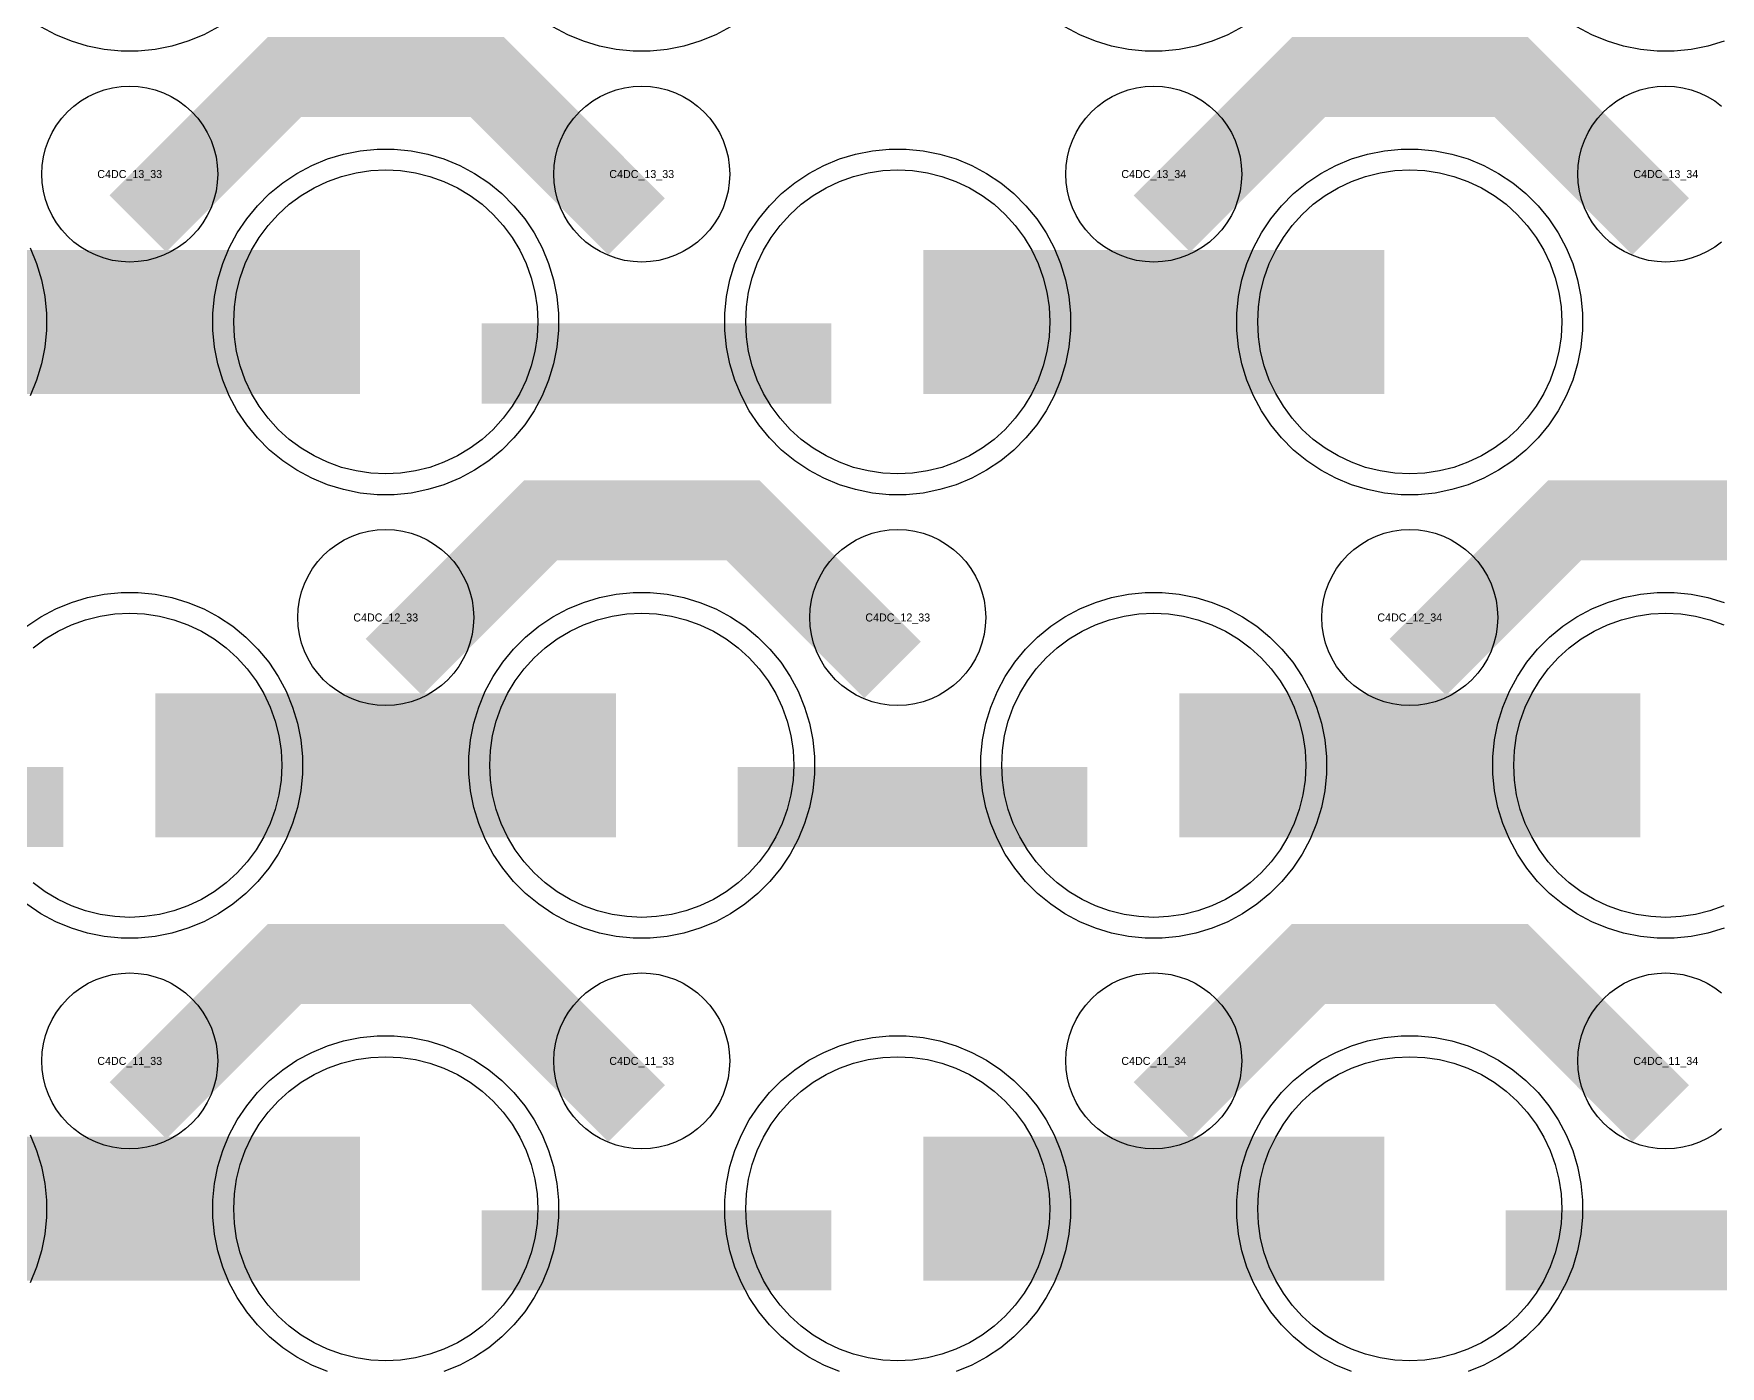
# Model space of a CAD drawing. Extents: x -11880 to 11880, y -14992 to 14992.
# Drawn here: x -1470 to -943, y -13365 to -12948 of the extents above; entities that cross this region are included whole.
import ezdxf
from ezdxf.enums import TextEntityAlignment as Align

# ---------------------------------------------------------------- set-up
doc = ezdxf.new("R2010")
doc.units = 0
doc.header["$MEASUREMENT"] = 0
for name, color, linetype in [('GDS_775_DT_237', 138, 'CONTINUOUS'), ('RDL1_FS', 34, 'CONTINUOUS'), ('RDL_BS', 160, 'CONTINUOUS')]:
    doc.layers.add(name, color=color, linetype=linetype)

msp = doc.modelspace()

# ---------------------------------------------------------------- linework, layer by layer
at = {"layer": 'RDL1_FS'}
for points in [[(-1360, -13085.739), (-1364.657, -13085.51), (-1369.268, -13084.826), (-1373.791, -13083.694), (-1378.181, -13082.122), (-1382.395, -13080.13), (-1386.395, -13077.732), (-1390.14, -13074.954), (-1393.594, -13071.824), (-1396.724, -13068.37), (-1399.502, -13064.625), (-1401.9, -13060.625), (-1403.892, -13056.411), (-1405.464, -13052.021), (-1406.596, -13047.498), (-1407.28, -13042.887), (-1407.509, -13038.23), (-1407.28, -13033.573), (-1406.596, -13028.962), (-1405.464, -13024.439), (-1403.892, -13020.049), (-1401.9, -13015.835), (-1399.502, -13011.835), (-1396.724, -13008.09), (-1393.594, -13004.636), (-1390.14, -13001.506), (-1386.395, -12998.728), (-1382.395, -12996.33), (-1378.181, -12994.338), (-1373.791, -12992.766), (-1369.268, -12991.634), (-1364.657, -12990.95), (-1360, -12990.721), (-1355.343, -12990.95), (-1350.732, -12991.634), (-1346.209, -12992.766), (-1341.819, -12994.338), (-1337.605, -12996.33), (-1333.605, -12998.728), (-1329.86, -13001.506), (-1326.406, -13004.636), (-1323.276, -13008.09), (-1320.498, -13011.835), (-1318.1, -13015.835), (-1316.108, -13020.049), (-1314.536, -13024.439), (-1313.404, -13028.962), (-1312.72, -13033.573), (-1312.491, -13038.23), (-1312.72, -13042.887), (-1313.404, -13047.498), (-1314.536, -13052.021), (-1316.108, -13056.411), (-1318.1, -13060.625), (-1320.498, -13064.625), (-1323.276, -13068.37), (-1326.406, -13071.824), (-1329.86, -13074.954), (-1333.605, -13077.732), (-1337.605, -13080.13), (-1341.819, -13082.122), (-1346.209, -13083.694), (-1350.732, -13084.826), (-1355.343, -13085.51)], [(-1200, -13085.739), (-1204.657, -13085.51), (-1209.268, -13084.826), (-1213.791, -13083.694), (-1218.181, -13082.122), (-1222.395, -13080.13), (-1226.395, -13077.732), (-1230.14, -13074.954), (-1233.594, -13071.824), (-1236.724, -13068.37), (-1239.502, -13064.625), (-1241.9, -13060.625), (-1243.892, -13056.411), (-1245.464, -13052.021), (-1246.596, -13047.498), (-1247.28, -13042.887), (-1247.509, -13038.23), (-1247.28, -13033.573), (-1246.596, -13028.962), (-1245.464, -13024.439), (-1243.892, -13020.049), (-1241.9, -13015.835), (-1239.502, -13011.835), (-1236.724, -13008.09), (-1233.594, -13004.636), (-1230.14, -13001.506), (-1226.395, -12998.728), (-1222.395, -12996.33), (-1218.181, -12994.338), (-1213.791, -12992.766), (-1209.268, -12991.634), (-1204.657, -12990.95), (-1200, -12990.721), (-1195.343, -12990.95), (-1190.732, -12991.634), (-1186.209, -12992.766), (-1181.819, -12994.338), (-1177.605, -12996.33), (-1173.605, -12998.728), (-1169.86, -13001.506), (-1166.406, -13004.636), (-1163.276, -13008.09), (-1160.498, -13011.835), (-1158.1, -13015.835), (-1156.108, -13020.049), (-1154.536, -13024.439), (-1153.404, -13028.962), (-1152.72, -13033.573), (-1152.491, -13038.23), (-1152.72, -13042.887), (-1153.404, -13047.498), (-1154.536, -13052.021), (-1156.108, -13056.411), (-1158.1, -13060.625), (-1160.498, -13064.625), (-1163.276, -13068.37), (-1166.406, -13071.824), (-1169.86, -13074.954), (-1173.605, -13077.732), (-1177.605, -13080.13), (-1181.819, -13082.122), (-1186.209, -13083.694), (-1190.732, -13084.826), (-1195.343, -13085.51)], [(-1040, -13085.739), (-1044.657, -13085.51), (-1049.268, -13084.826), (-1053.791, -13083.694), (-1058.181, -13082.122), (-1062.395, -13080.13), (-1066.395, -13077.732), (-1070.14, -13074.954), (-1073.594, -13071.824), (-1076.724, -13068.37), (-1079.502, -13064.625), (-1081.9, -13060.625), (-1083.892, -13056.411), (-1085.464, -13052.021), (-1086.596, -13047.498), (-1087.28, -13042.887), (-1087.509, -13038.23), (-1087.28, -13033.573), (-1086.596, -13028.962), (-1085.464, -13024.439), (-1083.892, -13020.049), (-1081.9, -13015.835), (-1079.502, -13011.835), (-1076.724, -13008.09), (-1073.594, -13004.636), (-1070.14, -13001.506), (-1066.395, -12998.728), (-1062.395, -12996.33), (-1058.181, -12994.338), (-1053.791, -12992.766), (-1049.268, -12991.634), (-1044.657, -12990.95), (-1040, -12990.721), (-1035.343, -12990.95), (-1030.732, -12991.634), (-1026.209, -12992.766), (-1021.819, -12994.338), (-1017.605, -12996.33), (-1013.605, -12998.728), (-1009.86, -13001.506), (-1006.406, -13004.636), (-1003.276, -13008.09), (-1000.498, -13011.835), (-998.1, -13015.835), (-996.108, -13020.049), (-994.536, -13024.439), (-993.404, -13028.962), (-992.72, -13033.573), (-992.491, -13038.23), (-992.72, -13042.887), (-993.404, -13047.498), (-994.536, -13052.021), (-996.108, -13056.411), (-998.1, -13060.625), (-1000.498, -13064.625), (-1003.276, -13068.37), (-1006.406, -13071.824), (-1009.86, -13074.954), (-1013.605, -13077.732), (-1017.605, -13080.13), (-1021.819, -13082.122), (-1026.209, -13083.694), (-1030.732, -13084.826), (-1035.343, -13085.51)], [(-1280, -13224.304), (-1284.657, -13224.075), (-1289.268, -13223.391), (-1293.791, -13222.259), (-1298.181, -13220.687), (-1302.395, -13218.695), (-1306.395, -13216.297), (-1310.14, -13213.519), (-1313.594, -13210.389), (-1316.724, -13206.935), (-1319.502, -13203.19), (-1321.9, -13199.19), (-1323.892, -13194.976), (-1325.464, -13190.586), (-1326.596, -13186.063), (-1327.28, -13181.452), (-1327.509, -13176.795), (-1327.28, -13172.138), (-1326.596, -13167.527), (-1325.464, -13163.004), (-1323.892, -13158.614), (-1321.9, -13154.4), (-1319.502, -13150.4), (-1316.724, -13146.655), (-1313.594, -13143.201), (-1310.14, -13140.071), (-1306.395, -13137.293), (-1302.395, -13134.895), (-1298.181, -13132.903), (-1293.791, -13131.331), (-1289.268, -13130.199), (-1284.657, -13129.515), (-1280, -13129.286), (-1275.343, -13129.515), (-1270.732, -13130.199), (-1266.209, -13131.331), (-1261.819, -13132.903), (-1257.605, -13134.895), (-1253.605, -13137.293), (-1249.86, -13140.071), (-1246.406, -13143.201), (-1243.276, -13146.655), (-1240.498, -13150.4), (-1238.1, -13154.4), (-1236.108, -13158.614), (-1234.536, -13163.004), (-1233.404, -13167.527), (-1232.72, -13172.138), (-1232.491, -13176.795), (-1232.72, -13181.452), (-1233.404, -13186.063), (-1234.536, -13190.586), (-1236.108, -13194.976), (-1238.1, -13199.19), (-1240.498, -13203.19), (-1243.276, -13206.935), (-1246.406, -13210.389), (-1249.86, -13213.519), (-1253.605, -13216.297), (-1257.605, -13218.695), (-1261.819, -13220.687), (-1266.209, -13222.259), (-1270.732, -13223.391), (-1275.343, -13224.075)], [(-1120, -13224.304), (-1124.657, -13224.075), (-1129.268, -13223.391), (-1133.791, -13222.259), (-1138.181, -13220.687), (-1142.395, -13218.695), (-1146.395, -13216.297), (-1150.14, -13213.519), (-1153.594, -13210.389), (-1156.724, -13206.935), (-1159.502, -13203.19), (-1161.9, -13199.19), (-1163.892, -13194.976), (-1165.464, -13190.586), (-1166.596, -13186.063), (-1167.28, -13181.452), (-1167.509, -13176.795), (-1167.28, -13172.138), (-1166.596, -13167.527), (-1165.464, -13163.004), (-1163.892, -13158.614), (-1161.9, -13154.4), (-1159.502, -13150.4), (-1156.724, -13146.655), (-1153.594, -13143.201), (-1150.14, -13140.071), (-1146.395, -13137.293), (-1142.395, -13134.895), (-1138.181, -13132.903), (-1133.791, -13131.331), (-1129.268, -13130.199), (-1124.657, -13129.515), (-1120, -13129.286), (-1115.343, -13129.515), (-1110.732, -13130.199), (-1106.209, -13131.331), (-1101.819, -13132.903), (-1097.605, -13134.895), (-1093.605, -13137.293), (-1089.86, -13140.071), (-1086.406, -13143.201), (-1083.276, -13146.655), (-1080.498, -13150.4), (-1078.1, -13154.4), (-1076.108, -13158.614), (-1074.536, -13163.004), (-1073.404, -13167.527), (-1072.72, -13172.138), (-1072.491, -13176.795), (-1072.72, -13181.452), (-1073.404, -13186.063), (-1074.536, -13190.586), (-1076.108, -13194.976), (-1078.1, -13199.19), (-1080.498, -13203.19), (-1083.276, -13206.935), (-1086.406, -13210.389), (-1089.86, -13213.519), (-1093.605, -13216.297), (-1097.605, -13218.695), (-1101.819, -13220.687), (-1106.209, -13222.259), (-1110.732, -13223.391), (-1115.343, -13224.075)], [(-1360, -13362.869), (-1364.657, -13362.64), (-1369.268, -13361.956), (-1373.791, -13360.824), (-1378.181, -13359.252), (-1382.395, -13357.26), (-1386.395, -13354.862), (-1390.14, -13352.084), (-1393.594, -13348.954), (-1396.724, -13345.5), (-1399.502, -13341.755), (-1401.9, -13337.755), (-1403.892, -13333.541), (-1405.464, -13329.151), (-1406.596, -13324.628), (-1407.28, -13320.017), (-1407.509, -13315.36), (-1407.28, -13310.703), (-1406.596, -13306.092), (-1405.464, -13301.569), (-1403.892, -13297.179), (-1401.9, -13292.965), (-1399.502, -13288.965), (-1396.724, -13285.22), (-1393.594, -13281.766), (-1390.14, -13278.636), (-1386.395, -13275.858), (-1382.395, -13273.46), (-1378.181, -13271.468), (-1373.791, -13269.896), (-1369.268, -13268.764), (-1364.657, -13268.08), (-1360, -13267.851), (-1355.343, -13268.08), (-1350.732, -13268.764), (-1346.209, -13269.896), (-1341.819, -13271.468), (-1337.605, -13273.46), (-1333.605, -13275.858), (-1329.86, -13278.636), (-1326.406, -13281.766), (-1323.276, -13285.22), (-1320.498, -13288.965), (-1318.1, -13292.965), (-1316.108, -13297.179), (-1314.536, -13301.569), (-1313.404, -13306.092), (-1312.72, -13310.703), (-1312.491, -13315.36), (-1312.72, -13320.017), (-1313.404, -13324.628), (-1314.536, -13329.151), (-1316.108, -13333.541), (-1318.1, -13337.755), (-1320.498, -13341.755), (-1323.276, -13345.5), (-1326.406, -13348.954), (-1329.86, -13352.084), (-1333.605, -13354.862), (-1337.605, -13357.26), (-1341.819, -13359.252), (-1346.209, -13360.824), (-1350.732, -13361.956), (-1355.343, -13362.64)], [(-1200, -13362.869), (-1204.657, -13362.64), (-1209.268, -13361.956), (-1213.791, -13360.824), (-1218.181, -13359.252), (-1222.395, -13357.26), (-1226.395, -13354.862), (-1230.14, -13352.084), (-1233.594, -13348.954), (-1236.724, -13345.5), (-1239.502, -13341.755), (-1241.9, -13337.755), (-1243.892, -13333.541), (-1245.464, -13329.151), (-1246.596, -13324.628), (-1247.28, -13320.017), (-1247.509, -13315.36), (-1247.28, -13310.703), (-1246.596, -13306.092), (-1245.464, -13301.569), (-1243.892, -13297.179), (-1241.9, -13292.965), (-1239.502, -13288.965), (-1236.724, -13285.22), (-1233.594, -13281.766), (-1230.14, -13278.636), (-1226.395, -13275.858), (-1222.395, -13273.46), (-1218.181, -13271.468), (-1213.791, -13269.896), (-1209.268, -13268.764), (-1204.657, -13268.08), (-1200, -13267.851), (-1195.343, -13268.08), (-1190.732, -13268.764), (-1186.209, -13269.896), (-1181.819, -13271.468), (-1177.605, -13273.46), (-1173.605, -13275.858), (-1169.86, -13278.636), (-1166.406, -13281.766), (-1163.276, -13285.22), (-1160.498, -13288.965), (-1158.1, -13292.965), (-1156.108, -13297.179), (-1154.536, -13301.569), (-1153.404, -13306.092), (-1152.72, -13310.703), (-1152.491, -13315.36), (-1152.72, -13320.017), (-1153.404, -13324.628), (-1154.536, -13329.151), (-1156.108, -13333.541), (-1158.1, -13337.755), (-1160.498, -13341.755), (-1163.276, -13345.5), (-1166.406, -13348.954), (-1169.86, -13352.084), (-1173.605, -13354.862), (-1177.605, -13357.26), (-1181.819, -13359.252), (-1186.209, -13360.824), (-1190.732, -13361.956), (-1195.343, -13362.64)], [(-1040, -13362.869), (-1044.657, -13362.64), (-1049.268, -13361.956), (-1053.791, -13360.824), (-1058.181, -13359.252), (-1062.395, -13357.26), (-1066.395, -13354.862), (-1070.14, -13352.084), (-1073.594, -13348.954), (-1076.724, -13345.5), (-1079.502, -13341.755), (-1081.9, -13337.755), (-1083.892, -13333.541), (-1085.464, -13329.151), (-1086.596, -13324.628), (-1087.28, -13320.017), (-1087.509, -13315.36), (-1087.28, -13310.703), (-1086.596, -13306.092), (-1085.464, -13301.569), (-1083.892, -13297.179), (-1081.9, -13292.965), (-1079.502, -13288.965), (-1076.724, -13285.22), (-1073.594, -13281.766), (-1070.14, -13278.636), (-1066.395, -13275.858), (-1062.395, -13273.46), (-1058.181, -13271.468), (-1053.791, -13269.896), (-1049.268, -13268.764), (-1044.657, -13268.08), (-1040, -13267.851), (-1035.343, -13268.08), (-1030.732, -13268.764), (-1026.209, -13269.896), (-1021.819, -13271.468), (-1017.605, -13273.46), (-1013.605, -13275.858), (-1009.86, -13278.636), (-1006.406, -13281.766), (-1003.276, -13285.22), (-1000.498, -13288.965), (-998.1, -13292.965), (-996.108, -13297.179), (-994.536, -13301.569), (-993.404, -13306.092), (-992.72, -13310.703), (-992.491, -13315.36), (-992.72, -13320.017), (-993.404, -13324.628), (-994.536, -13329.151), (-996.108, -13333.541), (-998.1, -13337.755), (-1000.498, -13341.755), (-1003.276, -13345.5), (-1006.406, -13348.954), (-1009.86, -13352.084), (-1013.605, -13354.862), (-1017.605, -13357.26), (-1021.819, -13359.252), (-1026.209, -13360.824), (-1030.732, -13361.956), (-1035.343, -13362.64)]]:
    msp.add_lwpolyline(points, close=True, dxfattribs=at)
for points in [[(-1511.998, -13038.23, 45, 45, 0), (-1439.998, -13038.23, 45, 45, 0)], [(-1439.998, -13038.23, 45, 45, 0), (-1367.998, -13038.23, 45, 45, 0)], [(-1191.998, -13038.23, 45, 45, 0), (-1119.998, -13038.23, 45, 45, 0)], [(-1119.998, -13038.23, 45, 45, 0), (-1047.998, -13038.23, 45, 45, 0)], [(-1431.998, -13176.795, 45, 45, 0), (-1359.998, -13176.795, 45, 45, 0)], [(-1359.998, -13176.795, 45, 45, 0), (-1287.998, -13176.795, 45, 45, 0)], [(-1111.998, -13176.795, 45, 45, 0), (-1039.998, -13176.795, 45, 45, 0)], [(-1039.998, -13176.795, 45, 45, 0), (-967.998, -13176.795, 45, 45, 0)], [(-1511.998, -13315.36, 45, 45, 0), (-1439.998, -13315.36, 45, 45, 0)], [(-1439.998, -13315.36, 45, 45, 0), (-1367.998, -13315.36, 45, 45, 0)], [(-1191.998, -13315.36, 45, 45, 0), (-1119.998, -13315.36, 45, 45, 0)], [(-1119.998, -13315.36, 45, 45, 0), (-1047.998, -13315.36, 45, 45, 0)]]:
    msp.add_lwpolyline(points, format="xyseb", dxfattribs=at)
for points in [[(-1470.14, -13140.071), (-1466.395, -13137.293), (-1462.395, -13134.895), (-1458.181, -13132.903), (-1453.791, -13131.331), (-1449.268, -13130.199), (-1444.657, -13129.515), (-1440, -13129.286), (-1435.343, -13129.515), (-1430.732, -13130.199), (-1426.209, -13131.331), (-1421.819, -13132.903), (-1417.605, -13134.895), (-1413.605, -13137.293), (-1409.86, -13140.071), (-1406.406, -13143.201), (-1403.276, -13146.655), (-1400.498, -13150.4), (-1398.1, -13154.4), (-1396.108, -13158.614), (-1394.536, -13163.004), (-1393.404, -13167.527), (-1392.72, -13172.138), (-1392.491, -13176.795), (-1392.72, -13181.452), (-1393.404, -13186.063), (-1394.536, -13190.586), (-1396.108, -13194.976), (-1398.1, -13199.19), (-1400.498, -13203.19), (-1403.276, -13206.935), (-1406.406, -13210.389), (-1409.86, -13213.519), (-1413.605, -13216.297), (-1417.605, -13218.695), (-1421.819, -13220.687), (-1426.209, -13222.259), (-1430.732, -13223.391), (-1435.343, -13224.075), (-1440, -13224.304), (-1444.657, -13224.075), (-1449.268, -13223.391), (-1453.791, -13222.259), (-1458.181, -13220.687), (-1462.395, -13218.695), (-1466.395, -13216.297), (-1470.14, -13213.519)], [(-941.819, -13220.687), (-946.209, -13222.259), (-950.732, -13223.391), (-955.343, -13224.075), (-960, -13224.304), (-964.657, -13224.075), (-969.268, -13223.391), (-973.791, -13222.259), (-978.181, -13220.687), (-982.395, -13218.695), (-986.395, -13216.297), (-990.14, -13213.519), (-993.594, -13210.389), (-996.724, -13206.935), (-999.502, -13203.19), (-1001.9, -13199.19), (-1003.892, -13194.976), (-1005.464, -13190.586), (-1006.596, -13186.063), (-1007.28, -13181.452), (-1007.509, -13176.795), (-1007.28, -13172.138), (-1006.596, -13167.527), (-1005.464, -13163.004), (-1003.892, -13158.614), (-1001.9, -13154.4), (-999.502, -13150.4), (-996.724, -13146.655), (-993.594, -13143.201), (-990.14, -13140.071), (-986.395, -13137.293), (-982.395, -13134.895), (-978.181, -13132.903), (-973.791, -13131.331), (-969.268, -13130.199), (-964.657, -13129.515), (-960, -13129.286), (-955.343, -13129.515), (-950.732, -13130.199), (-946.209, -13131.331), (-941.819, -13132.903)]]:
    msp.add_lwpolyline(points, dxfattribs=at)
at = {"layer": 'RDL_BS'}
for points in [[(-1412.223, -12946.048), (-1416.885, -12948.54), (-1421.795, -12950.571), (-1426.835, -12952.102), (-1432.062, -12953.148), (-1437.356, -12953.665), (-1442.644, -12953.665), (-1447.938, -12953.148), (-1453.165, -12952.102), (-1458.205, -12950.571), (-1463.115, -12948.54), (-1467.777, -12946.048)], [(-1252.223, -12946.048), (-1256.885, -12948.54), (-1261.795, -12950.571), (-1266.835, -12952.102), (-1272.062, -12953.148), (-1277.356, -12953.665), (-1282.644, -12953.665), (-1287.938, -12953.148), (-1293.165, -12952.102), (-1298.205, -12950.571), (-1303.115, -12948.54), (-1307.777, -12946.048)], [(-1092.223, -12946.048), (-1096.885, -12948.54), (-1101.795, -12950.571), (-1106.835, -12952.102), (-1112.062, -12953.148), (-1117.356, -12953.665), (-1122.644, -12953.665), (-1127.938, -12953.148), (-1133.165, -12952.102), (-1138.205, -12950.571), (-1143.115, -12948.54), (-1147.777, -12946.048)], [(-941.795, -12950.571), (-946.835, -12952.102), (-952.062, -12953.148), (-957.356, -12953.665), (-962.644, -12953.665), (-967.938, -12953.148), (-973.165, -12952.102), (-978.205, -12950.571), (-983.115, -12948.54), (-987.777, -12946.048)], [(-942.557, -13013.296), (-944.72, -13014.899), (-947.044, -13016.292), (-949.481, -13017.444), (-952.016, -13018.351), (-954.635, -13019.008), (-957.307, -13019.404), (-960, -13019.536), (-962.693, -13019.404), (-965.365, -13019.008), (-967.984, -13018.351), (-970.519, -13017.444), (-972.956, -13016.292), (-975.28, -13014.899), (-977.443, -13013.296), (-979.442, -13011.484), (-981.254, -13009.485), (-982.857, -13007.322), (-984.25, -13004.998), (-985.402, -13002.561), (-986.309, -13000.026), (-986.966, -12997.407), (-987.362, -12994.735), (-987.494, -12992.042), (-987.362, -12989.349), (-986.966, -12986.677), (-986.309, -12984.058), (-985.402, -12981.523), (-984.25, -12979.086), (-982.857, -12976.762), (-981.254, -12974.599), (-979.442, -12972.6), (-977.443, -12970.788), (-975.28, -12969.185), (-972.956, -12967.792), (-970.519, -12966.64), (-967.984, -12965.733), (-965.365, -12965.076), (-962.693, -12964.68), (-960, -12964.548), (-957.307, -12964.68), (-954.635, -12965.076), (-952.016, -12965.733), (-949.481, -12966.64), (-947.044, -12967.792), (-944.72, -12969.185), (-942.557, -12970.788)], [(-1471.125, -13015.115), (-1469.094, -13020.025), (-1467.563, -13025.065), (-1466.517, -13030.292), (-1466, -13035.586), (-1466, -13040.874), (-1466.517, -13046.168), (-1467.563, -13051.395), (-1469.094, -13056.435), (-1471.125, -13061.345)], [(-1472.191, -13133.359), (-1467.777, -13130.412), (-1463.115, -13127.92), (-1458.205, -13125.889), (-1453.165, -13124.358), (-1447.938, -13123.312), (-1442.644, -13122.795), (-1437.356, -13122.795), (-1432.062, -13123.312), (-1426.835, -13124.358), (-1421.795, -13125.889), (-1416.885, -13127.92), (-1412.223, -13130.412), (-1407.809, -13133.359), (-1403.708, -13136.721), (-1399.926, -13140.503), (-1396.564, -13144.604), (-1393.617, -13149.018), (-1391.125, -13153.68), (-1389.094, -13158.59), (-1387.563, -13163.63), (-1386.517, -13168.857), (-1386, -13174.151), (-1386, -13179.439), (-1386.517, -13184.733), (-1387.563, -13189.96), (-1389.094, -13195), (-1391.125, -13199.91), (-1393.617, -13204.572), (-1396.564, -13208.986), (-1399.926, -13213.087), (-1403.708, -13216.869), (-1407.809, -13220.231), (-1412.223, -13223.178), (-1416.885, -13225.67), (-1421.795, -13227.701), (-1426.835, -13229.232), (-1432.062, -13230.278), (-1437.356, -13230.795), (-1442.644, -13230.795), (-1447.938, -13230.278), (-1453.165, -13229.232), (-1458.205, -13227.701), (-1463.115, -13225.67), (-1467.777, -13223.178), (-1472.191, -13220.231)], [(-941.795, -13227.701), (-946.835, -13229.232), (-952.062, -13230.278), (-957.356, -13230.795), (-962.644, -13230.795), (-967.938, -13230.278), (-973.165, -13229.232), (-978.205, -13227.701), (-983.115, -13225.67), (-987.777, -13223.178), (-992.191, -13220.231), (-996.292, -13216.869), (-1000.074, -13213.087), (-1003.436, -13208.986), (-1006.383, -13204.572), (-1008.875, -13199.91), (-1010.906, -13195), (-1012.437, -13189.96), (-1013.483, -13184.733), (-1014, -13179.439), (-1014, -13174.151), (-1013.483, -13168.857), (-1012.437, -13163.63), (-1010.906, -13158.59), (-1008.875, -13153.68), (-1006.383, -13149.018), (-1003.436, -13144.604), (-1000.074, -13140.503), (-996.292, -13136.721), (-992.191, -13133.359), (-987.777, -13130.412), (-983.115, -13127.92), (-978.205, -13125.889), (-973.165, -13124.358), (-967.938, -13123.312), (-962.644, -13122.795), (-957.356, -13122.795), (-952.062, -13123.312), (-946.835, -13124.358), (-941.795, -13125.889)], [(-942.557, -13290.426), (-944.72, -13292.029), (-947.044, -13293.422), (-949.481, -13294.574), (-952.016, -13295.481), (-954.635, -13296.138), (-957.307, -13296.534), (-960, -13296.666), (-962.693, -13296.534), (-965.365, -13296.138), (-967.984, -13295.481), (-970.519, -13294.574), (-972.956, -13293.422), (-975.28, -13292.029), (-977.443, -13290.426), (-979.442, -13288.614), (-981.254, -13286.615), (-982.857, -13284.452), (-984.25, -13282.128), (-985.402, -13279.691), (-986.309, -13277.156), (-986.966, -13274.537), (-987.362, -13271.865), (-987.494, -13269.172), (-987.362, -13266.479), (-986.966, -13263.807), (-986.309, -13261.188), (-985.402, -13258.653), (-984.25, -13256.216), (-982.857, -13253.892), (-981.254, -13251.729), (-979.442, -13249.73), (-977.443, -13247.918), (-975.28, -13246.315), (-972.956, -13244.922), (-970.519, -13243.77), (-967.984, -13242.863), (-965.365, -13242.206), (-962.693, -13241.81), (-960, -13241.678), (-957.307, -13241.81), (-954.635, -13242.206), (-952.016, -13242.863), (-949.481, -13243.77), (-947.044, -13244.922), (-944.72, -13246.315), (-942.557, -13247.918)], [(-1378.205, -13366.266), (-1383.115, -13364.235), (-1387.777, -13361.743), (-1392.191, -13358.796), (-1396.292, -13355.434), (-1400.074, -13351.652), (-1403.436, -13347.551), (-1406.383, -13343.137), (-1408.875, -13338.475), (-1410.906, -13333.565), (-1412.437, -13328.525), (-1413.483, -13323.298), (-1414, -13318.004), (-1414, -13312.716), (-1413.483, -13307.422), (-1412.437, -13302.195), (-1410.906, -13297.155), (-1408.875, -13292.245), (-1406.383, -13287.583), (-1403.436, -13283.169), (-1400.074, -13279.068), (-1396.292, -13275.286), (-1392.191, -13271.924), (-1387.777, -13268.977), (-1383.115, -13266.485), (-1378.205, -13264.454), (-1373.165, -13262.923), (-1367.938, -13261.877), (-1362.644, -13261.36), (-1357.356, -13261.36), (-1352.062, -13261.877), (-1346.835, -13262.923), (-1341.795, -13264.454), (-1336.885, -13266.485), (-1332.223, -13268.977), (-1327.809, -13271.924), (-1323.708, -13275.286), (-1319.926, -13279.068), (-1316.564, -13283.169), (-1313.617, -13287.583), (-1311.125, -13292.245), (-1309.094, -13297.155), (-1307.563, -13302.195), (-1306.517, -13307.422), (-1306, -13312.716), (-1306, -13318.004), (-1306.517, -13323.298), (-1307.563, -13328.525), (-1309.094, -13333.565), (-1311.125, -13338.475), (-1313.617, -13343.137), (-1316.564, -13347.551), (-1319.926, -13351.652), (-1323.708, -13355.434), (-1327.809, -13358.796), (-1332.223, -13361.743), (-1336.885, -13364.235), (-1341.795, -13366.266)], [(-1218.205, -13366.266), (-1223.115, -13364.235), (-1227.777, -13361.743), (-1232.191, -13358.796), (-1236.292, -13355.434), (-1240.074, -13351.652), (-1243.436, -13347.551), (-1246.383, -13343.137), (-1248.875, -13338.475), (-1250.906, -13333.565), (-1252.437, -13328.525), (-1253.483, -13323.298), (-1254, -13318.004), (-1254, -13312.716), (-1253.483, -13307.422), (-1252.437, -13302.195), (-1250.906, -13297.155), (-1248.875, -13292.245), (-1246.383, -13287.583), (-1243.436, -13283.169), (-1240.074, -13279.068), (-1236.292, -13275.286), (-1232.191, -13271.924), (-1227.777, -13268.977), (-1223.115, -13266.485), (-1218.205, -13264.454), (-1213.165, -13262.923), (-1207.938, -13261.877), (-1202.644, -13261.36), (-1197.356, -13261.36), (-1192.062, -13261.877), (-1186.835, -13262.923), (-1181.795, -13264.454), (-1176.885, -13266.485), (-1172.223, -13268.977), (-1167.809, -13271.924), (-1163.708, -13275.286), (-1159.926, -13279.068), (-1156.564, -13283.169), (-1153.617, -13287.583), (-1151.125, -13292.245), (-1149.094, -13297.155), (-1147.563, -13302.195), (-1146.517, -13307.422), (-1146, -13312.716), (-1146, -13318.004), (-1146.517, -13323.298), (-1147.563, -13328.525), (-1149.094, -13333.565), (-1151.125, -13338.475), (-1153.617, -13343.137), (-1156.564, -13347.551), (-1159.926, -13351.652), (-1163.708, -13355.434), (-1167.809, -13358.796), (-1172.223, -13361.743), (-1176.885, -13364.235), (-1181.795, -13366.266)], [(-1058.205, -13366.266), (-1063.115, -13364.235), (-1067.777, -13361.743), (-1072.191, -13358.796), (-1076.292, -13355.434), (-1080.074, -13351.652), (-1083.436, -13347.551), (-1086.383, -13343.137), (-1088.875, -13338.475), (-1090.906, -13333.565), (-1092.437, -13328.525), (-1093.483, -13323.298), (-1094, -13318.004), (-1094, -13312.716), (-1093.483, -13307.422), (-1092.437, -13302.195), (-1090.906, -13297.155), (-1088.875, -13292.245), (-1086.383, -13287.583), (-1083.436, -13283.169), (-1080.074, -13279.068), (-1076.292, -13275.286), (-1072.191, -13271.924), (-1067.777, -13268.977), (-1063.115, -13266.485), (-1058.205, -13264.454), (-1053.165, -13262.923), (-1047.938, -13261.877), (-1042.644, -13261.36), (-1037.356, -13261.36), (-1032.062, -13261.877), (-1026.835, -13262.923), (-1021.795, -13264.454), (-1016.885, -13266.485), (-1012.223, -13268.977), (-1007.809, -13271.924), (-1003.708, -13275.286), (-999.926, -13279.068), (-996.564, -13283.169), (-993.617, -13287.583), (-991.125, -13292.245), (-989.094, -13297.155), (-987.563, -13302.195), (-986.517, -13307.422), (-986, -13312.716), (-986, -13318.004), (-986.517, -13323.298), (-987.563, -13328.525), (-989.094, -13333.565), (-991.125, -13338.475), (-993.617, -13343.137), (-996.564, -13347.551), (-999.926, -13351.652), (-1003.708, -13355.434), (-1007.809, -13358.796), (-1012.223, -13361.743), (-1016.885, -13364.235), (-1021.795, -13366.266)], [(-1471.125, -13292.245), (-1469.094, -13297.155), (-1467.563, -13302.195), (-1466.517, -13307.422), (-1466, -13312.716), (-1466, -13318.004), (-1466.517, -13323.298), (-1467.563, -13328.525), (-1469.094, -13333.565), (-1471.125, -13338.475)]]:
    msp.add_lwpolyline(points, dxfattribs=at)
for points in [[(-1437.438, -13007.544, 25, 25, 0), (-1391.623, -12961.729, 25, 25, 0), (-1358.07, -12961.729, 25, 25, 0)], [(-1281.599, -13008.443, 25, 25, 0), (-1328.313, -12961.729, 25, 25, 0), (-1358.071, -12961.729, 25, 25, 0)], [(-1117.438, -13007.544, 25, 25, 0), (-1071.623, -12961.729, 25, 25, 0), (-1038.07, -12961.729, 25, 25, 0)], [(-961.599, -13008.443, 25, 25, 0), (-1008.313, -12961.729, 25, 25, 0), (-1038.071, -12961.729, 25, 25, 0)], [(-1329.984, -13051.243, 25, 25, 0), (-1220.719, -13051.243, 25, 25, 0)], [(-1357.438, -13146.109, 25, 25, 0), (-1311.623, -13100.294, 25, 25, 0), (-1278.07, -13100.294, 25, 25, 0)], [(-1201.599, -13147.008, 25, 25, 0), (-1248.313, -13100.294, 25, 25, 0), (-1278.071, -13100.294, 25, 25, 0)], [(-1037.438, -13146.109, 25, 25, 0), (-991.623, -13100.294, 25, 25, 0), (-958.07, -13100.294, 25, 25, 0)], [(-881.599, -13147.008, 25, 25, 0), (-928.313, -13100.294, 25, 25, 0), (-958.071, -13100.294, 25, 25, 0)], [(-1569.984, -13189.808, 25, 25, 0), (-1460.719, -13189.808, 25, 25, 0)], [(-1249.984, -13189.808, 25, 25, 0), (-1140.719, -13189.808, 25, 25, 0)], [(-1437.438, -13284.674, 25, 25, 0), (-1391.623, -13238.859, 25, 25, 0), (-1358.07, -13238.859, 25, 25, 0)], [(-1281.599, -13285.573, 25, 25, 0), (-1328.313, -13238.859, 25, 25, 0), (-1358.071, -13238.859, 25, 25, 0)], [(-1117.438, -13284.674, 25, 25, 0), (-1071.623, -13238.859, 25, 25, 0), (-1038.07, -13238.859, 25, 25, 0)], [(-961.599, -13285.573, 25, 25, 0), (-1008.313, -13238.859, 25, 25, 0), (-1038.071, -13238.859, 25, 25, 0)], [(-1329.984, -13328.373, 25, 25, 0), (-1220.719, -13328.373, 25, 25, 0)], [(-1009.984, -13328.373, 25, 25, 0), (-900.719, -13328.373, 25, 25, 0)]]:
    msp.add_lwpolyline(points, format="xyseb", dxfattribs=at)
for points in [[(-1440, -13019.536), (-1442.693, -13019.404), (-1445.365, -13019.008), (-1447.984, -13018.351), (-1450.519, -13017.444), (-1452.956, -13016.292), (-1455.28, -13014.899), (-1457.443, -13013.296), (-1459.442, -13011.484), (-1461.254, -13009.485), (-1462.857, -13007.322), (-1464.25, -13004.998), (-1465.402, -13002.561), (-1466.309, -13000.026), (-1466.966, -12997.407), (-1467.362, -12994.735), (-1467.494, -12992.042), (-1467.362, -12989.349), (-1466.966, -12986.677), (-1466.309, -12984.058), (-1465.402, -12981.523), (-1464.25, -12979.086), (-1462.857, -12976.762), (-1461.254, -12974.599), (-1459.442, -12972.6), (-1457.443, -12970.788), (-1455.28, -12969.185), (-1452.956, -12967.792), (-1450.519, -12966.64), (-1447.984, -12965.733), (-1445.365, -12965.076), (-1442.693, -12964.68), (-1440, -12964.548), (-1437.307, -12964.68), (-1434.635, -12965.076), (-1432.016, -12965.733), (-1429.481, -12966.64), (-1427.044, -12967.792), (-1424.72, -12969.185), (-1422.557, -12970.788), (-1420.558, -12972.6), (-1418.746, -12974.599), (-1417.143, -12976.762), (-1415.75, -12979.086), (-1414.598, -12981.523), (-1413.691, -12984.058), (-1413.034, -12986.677), (-1412.638, -12989.349), (-1412.506, -12992.042), (-1412.638, -12994.735), (-1413.034, -12997.407), (-1413.691, -13000.026), (-1414.598, -13002.561), (-1415.75, -13004.998), (-1417.143, -13007.322), (-1418.746, -13009.485), (-1420.558, -13011.484), (-1422.557, -13013.296), (-1424.72, -13014.899), (-1427.044, -13016.292), (-1429.481, -13017.444), (-1432.016, -13018.351), (-1434.635, -13019.008), (-1437.307, -13019.404)], [(-1280, -13019.536), (-1282.693, -13019.404), (-1285.365, -13019.008), (-1287.984, -13018.351), (-1290.519, -13017.444), (-1292.956, -13016.292), (-1295.28, -13014.899), (-1297.443, -13013.296), (-1299.442, -13011.484), (-1301.254, -13009.485), (-1302.857, -13007.322), (-1304.25, -13004.998), (-1305.402, -13002.561), (-1306.309, -13000.026), (-1306.966, -12997.407), (-1307.362, -12994.735), (-1307.494, -12992.042), (-1307.362, -12989.349), (-1306.966, -12986.677), (-1306.309, -12984.058), (-1305.402, -12981.523), (-1304.25, -12979.086), (-1302.857, -12976.762), (-1301.254, -12974.599), (-1299.442, -12972.6), (-1297.443, -12970.788), (-1295.28, -12969.185), (-1292.956, -12967.792), (-1290.519, -12966.64), (-1287.984, -12965.733), (-1285.365, -12965.076), (-1282.693, -12964.68), (-1280, -12964.548), (-1277.307, -12964.68), (-1274.635, -12965.076), (-1272.016, -12965.733), (-1269.481, -12966.64), (-1267.044, -12967.792), (-1264.72, -12969.185), (-1262.557, -12970.788), (-1260.558, -12972.6), (-1258.746, -12974.599), (-1257.143, -12976.762), (-1255.75, -12979.086), (-1254.598, -12981.523), (-1253.691, -12984.058), (-1253.034, -12986.677), (-1252.638, -12989.349), (-1252.506, -12992.042), (-1252.638, -12994.735), (-1253.034, -12997.407), (-1253.691, -13000.026), (-1254.598, -13002.561), (-1255.75, -13004.998), (-1257.143, -13007.322), (-1258.746, -13009.485), (-1260.558, -13011.484), (-1262.557, -13013.296), (-1264.72, -13014.899), (-1267.044, -13016.292), (-1269.481, -13017.444), (-1272.016, -13018.351), (-1274.635, -13019.008), (-1277.307, -13019.404)], [(-1120, -13019.536), (-1122.693, -13019.404), (-1125.365, -13019.008), (-1127.984, -13018.351), (-1130.519, -13017.444), (-1132.956, -13016.292), (-1135.28, -13014.899), (-1137.443, -13013.296), (-1139.442, -13011.484), (-1141.254, -13009.485), (-1142.857, -13007.322), (-1144.25, -13004.998), (-1145.402, -13002.561), (-1146.309, -13000.026), (-1146.966, -12997.407), (-1147.362, -12994.735), (-1147.494, -12992.042), (-1147.362, -12989.349), (-1146.966, -12986.677), (-1146.309, -12984.058), (-1145.402, -12981.523), (-1144.25, -12979.086), (-1142.857, -12976.762), (-1141.254, -12974.599), (-1139.442, -12972.6), (-1137.443, -12970.788), (-1135.28, -12969.185), (-1132.956, -12967.792), (-1130.519, -12966.64), (-1127.984, -12965.733), (-1125.365, -12965.076), (-1122.693, -12964.68), (-1120, -12964.548), (-1117.307, -12964.68), (-1114.635, -12965.076), (-1112.016, -12965.733), (-1109.481, -12966.64), (-1107.044, -12967.792), (-1104.72, -12969.185), (-1102.557, -12970.788), (-1100.558, -12972.6), (-1098.746, -12974.599), (-1097.143, -12976.762), (-1095.75, -12979.086), (-1094.598, -12981.523), (-1093.691, -12984.058), (-1093.034, -12986.677), (-1092.638, -12989.349), (-1092.506, -12992.042), (-1092.638, -12994.735), (-1093.034, -12997.407), (-1093.691, -13000.026), (-1094.598, -13002.561), (-1095.75, -13004.998), (-1097.143, -13007.322), (-1098.746, -13009.485), (-1100.558, -13011.484), (-1102.557, -13013.296), (-1104.72, -13014.899), (-1107.044, -13016.292), (-1109.481, -13017.444), (-1112.016, -13018.351), (-1114.635, -13019.008), (-1117.307, -13019.404)], [(-1362.644, -13092.23), (-1367.938, -13091.713), (-1373.165, -13090.667), (-1378.205, -13089.136), (-1383.115, -13087.105), (-1387.777, -13084.613), (-1392.191, -13081.666), (-1396.292, -13078.304), (-1400.074, -13074.522), (-1403.436, -13070.421), (-1406.383, -13066.007), (-1408.875, -13061.345), (-1410.906, -13056.435), (-1412.437, -13051.395), (-1413.483, -13046.168), (-1414, -13040.874), (-1414, -13035.586), (-1413.483, -13030.292), (-1412.437, -13025.065), (-1410.906, -13020.025), (-1408.875, -13015.115), (-1406.383, -13010.453), (-1403.436, -13006.039), (-1400.074, -13001.938), (-1396.292, -12998.156), (-1392.191, -12994.794), (-1387.777, -12991.847), (-1383.115, -12989.355), (-1378.205, -12987.324), (-1373.165, -12985.793), (-1367.938, -12984.747), (-1362.644, -12984.23), (-1357.356, -12984.23), (-1352.062, -12984.747), (-1346.835, -12985.793), (-1341.795, -12987.324), (-1336.885, -12989.355), (-1332.223, -12991.847), (-1327.809, -12994.794), (-1323.708, -12998.156), (-1319.926, -13001.938), (-1316.564, -13006.039), (-1313.617, -13010.453), (-1311.125, -13015.115), (-1309.094, -13020.025), (-1307.563, -13025.065), (-1306.517, -13030.292), (-1306, -13035.586), (-1306, -13040.874), (-1306.517, -13046.168), (-1307.563, -13051.395), (-1309.094, -13056.435), (-1311.125, -13061.345), (-1313.617, -13066.007), (-1316.564, -13070.421), (-1319.926, -13074.522), (-1323.708, -13078.304), (-1327.809, -13081.666), (-1332.223, -13084.613), (-1336.885, -13087.105), (-1341.795, -13089.136), (-1346.835, -13090.667), (-1352.062, -13091.713), (-1357.356, -13092.23)], [(-1202.644, -13092.23), (-1207.938, -13091.713), (-1213.165, -13090.667), (-1218.205, -13089.136), (-1223.115, -13087.105), (-1227.777, -13084.613), (-1232.191, -13081.666), (-1236.292, -13078.304), (-1240.074, -13074.522), (-1243.436, -13070.421), (-1246.383, -13066.007), (-1248.875, -13061.345), (-1250.906, -13056.435), (-1252.437, -13051.395), (-1253.483, -13046.168), (-1254, -13040.874), (-1254, -13035.586), (-1253.483, -13030.292), (-1252.437, -13025.065), (-1250.906, -13020.025), (-1248.875, -13015.115), (-1246.383, -13010.453), (-1243.436, -13006.039), (-1240.074, -13001.938), (-1236.292, -12998.156), (-1232.191, -12994.794), (-1227.777, -12991.847), (-1223.115, -12989.355), (-1218.205, -12987.324), (-1213.165, -12985.793), (-1207.938, -12984.747), (-1202.644, -12984.23), (-1197.356, -12984.23), (-1192.062, -12984.747), (-1186.835, -12985.793), (-1181.795, -12987.324), (-1176.885, -12989.355), (-1172.223, -12991.847), (-1167.809, -12994.794), (-1163.708, -12998.156), (-1159.926, -13001.938), (-1156.564, -13006.039), (-1153.617, -13010.453), (-1151.125, -13015.115), (-1149.094, -13020.025), (-1147.563, -13025.065), (-1146.517, -13030.292), (-1146, -13035.586), (-1146, -13040.874), (-1146.517, -13046.168), (-1147.563, -13051.395), (-1149.094, -13056.435), (-1151.125, -13061.345), (-1153.617, -13066.007), (-1156.564, -13070.421), (-1159.926, -13074.522), (-1163.708, -13078.304), (-1167.809, -13081.666), (-1172.223, -13084.613), (-1176.885, -13087.105), (-1181.795, -13089.136), (-1186.835, -13090.667), (-1192.062, -13091.713), (-1197.356, -13092.23)], [(-1042.644, -13092.23), (-1047.938, -13091.713), (-1053.165, -13090.667), (-1058.205, -13089.136), (-1063.115, -13087.105), (-1067.777, -13084.613), (-1072.191, -13081.666), (-1076.292, -13078.304), (-1080.074, -13074.522), (-1083.436, -13070.421), (-1086.383, -13066.007), (-1088.875, -13061.345), (-1090.906, -13056.435), (-1092.437, -13051.395), (-1093.483, -13046.168), (-1094, -13040.874), (-1094, -13035.586), (-1093.483, -13030.292), (-1092.437, -13025.065), (-1090.906, -13020.025), (-1088.875, -13015.115), (-1086.383, -13010.453), (-1083.436, -13006.039), (-1080.074, -13001.938), (-1076.292, -12998.156), (-1072.191, -12994.794), (-1067.777, -12991.847), (-1063.115, -12989.355), (-1058.205, -12987.324), (-1053.165, -12985.793), (-1047.938, -12984.747), (-1042.644, -12984.23), (-1037.356, -12984.23), (-1032.062, -12984.747), (-1026.835, -12985.793), (-1021.795, -12987.324), (-1016.885, -12989.355), (-1012.223, -12991.847), (-1007.809, -12994.794), (-1003.708, -12998.156), (-999.926, -13001.938), (-996.564, -13006.039), (-993.617, -13010.453), (-991.125, -13015.115), (-989.094, -13020.025), (-987.563, -13025.065), (-986.517, -13030.292), (-986, -13035.586), (-986, -13040.874), (-986.517, -13046.168), (-987.563, -13051.395), (-989.094, -13056.435), (-991.125, -13061.345), (-993.617, -13066.007), (-996.564, -13070.421), (-999.926, -13074.522), (-1003.708, -13078.304), (-1007.809, -13081.666), (-1012.223, -13084.613), (-1016.885, -13087.105), (-1021.795, -13089.136), (-1026.835, -13090.667), (-1032.062, -13091.713), (-1037.356, -13092.23)], [(-1360, -13158.101), (-1362.693, -13157.969), (-1365.365, -13157.573), (-1367.984, -13156.916), (-1370.519, -13156.009), (-1372.956, -13154.857), (-1375.28, -13153.464), (-1377.443, -13151.861), (-1379.442, -13150.049), (-1381.254, -13148.05), (-1382.857, -13145.887), (-1384.25, -13143.563), (-1385.402, -13141.126), (-1386.309, -13138.591), (-1386.966, -13135.972), (-1387.362, -13133.3), (-1387.494, -13130.607), (-1387.362, -13127.914), (-1386.966, -13125.242), (-1386.309, -13122.623), (-1385.402, -13120.088), (-1384.25, -13117.651), (-1382.857, -13115.327), (-1381.254, -13113.164), (-1379.442, -13111.165), (-1377.443, -13109.353), (-1375.28, -13107.75), (-1372.956, -13106.357), (-1370.519, -13105.205), (-1367.984, -13104.298), (-1365.365, -13103.641), (-1362.693, -13103.245), (-1360, -13103.113), (-1357.307, -13103.245), (-1354.635, -13103.641), (-1352.016, -13104.298), (-1349.481, -13105.205), (-1347.044, -13106.357), (-1344.72, -13107.75), (-1342.557, -13109.353), (-1340.558, -13111.165), (-1338.746, -13113.164), (-1337.143, -13115.327), (-1335.75, -13117.651), (-1334.598, -13120.088), (-1333.691, -13122.623), (-1333.034, -13125.242), (-1332.638, -13127.914), (-1332.506, -13130.607), (-1332.638, -13133.3), (-1333.034, -13135.972), (-1333.691, -13138.591), (-1334.598, -13141.126), (-1335.75, -13143.563), (-1337.143, -13145.887), (-1338.746, -13148.05), (-1340.558, -13150.049), (-1342.557, -13151.861), (-1344.72, -13153.464), (-1347.044, -13154.857), (-1349.481, -13156.009), (-1352.016, -13156.916), (-1354.635, -13157.573), (-1357.307, -13157.969)], [(-1200, -13158.101), (-1202.693, -13157.969), (-1205.365, -13157.573), (-1207.984, -13156.916), (-1210.519, -13156.009), (-1212.956, -13154.857), (-1215.28, -13153.464), (-1217.443, -13151.861), (-1219.442, -13150.049), (-1221.254, -13148.05), (-1222.857, -13145.887), (-1224.25, -13143.563), (-1225.402, -13141.126), (-1226.309, -13138.591), (-1226.966, -13135.972), (-1227.362, -13133.3), (-1227.494, -13130.607), (-1227.362, -13127.914), (-1226.966, -13125.242), (-1226.309, -13122.623), (-1225.402, -13120.088), (-1224.25, -13117.651), (-1222.857, -13115.327), (-1221.254, -13113.164), (-1219.442, -13111.165), (-1217.443, -13109.353), (-1215.28, -13107.75), (-1212.956, -13106.357), (-1210.519, -13105.205), (-1207.984, -13104.298), (-1205.365, -13103.641), (-1202.693, -13103.245), (-1200, -13103.113), (-1197.307, -13103.245), (-1194.635, -13103.641), (-1192.016, -13104.298), (-1189.481, -13105.205), (-1187.044, -13106.357), (-1184.72, -13107.75), (-1182.557, -13109.353), (-1180.558, -13111.165), (-1178.746, -13113.164), (-1177.143, -13115.327), (-1175.75, -13117.651), (-1174.598, -13120.088), (-1173.691, -13122.623), (-1173.034, -13125.242), (-1172.638, -13127.914), (-1172.506, -13130.607), (-1172.638, -13133.3), (-1173.034, -13135.972), (-1173.691, -13138.591), (-1174.598, -13141.126), (-1175.75, -13143.563), (-1177.143, -13145.887), (-1178.746, -13148.05), (-1180.558, -13150.049), (-1182.557, -13151.861), (-1184.72, -13153.464), (-1187.044, -13154.857), (-1189.481, -13156.009), (-1192.016, -13156.916), (-1194.635, -13157.573), (-1197.307, -13157.969)], [(-1040, -13158.101), (-1042.693, -13157.969), (-1045.365, -13157.573), (-1047.984, -13156.916), (-1050.519, -13156.009), (-1052.956, -13154.857), (-1055.28, -13153.464), (-1057.443, -13151.861), (-1059.442, -13150.049), (-1061.254, -13148.05), (-1062.857, -13145.887), (-1064.25, -13143.563), (-1065.402, -13141.126), (-1066.309, -13138.591), (-1066.966, -13135.972), (-1067.362, -13133.3), (-1067.494, -13130.607), (-1067.362, -13127.914), (-1066.966, -13125.242), (-1066.309, -13122.623), (-1065.402, -13120.088), (-1064.25, -13117.651), (-1062.857, -13115.327), (-1061.254, -13113.164), (-1059.442, -13111.165), (-1057.443, -13109.353), (-1055.28, -13107.75), (-1052.956, -13106.357), (-1050.519, -13105.205), (-1047.984, -13104.298), (-1045.365, -13103.641), (-1042.693, -13103.245), (-1040, -13103.113), (-1037.307, -13103.245), (-1034.635, -13103.641), (-1032.016, -13104.298), (-1029.481, -13105.205), (-1027.044, -13106.357), (-1024.72, -13107.75), (-1022.557, -13109.353), (-1020.558, -13111.165), (-1018.746, -13113.164), (-1017.143, -13115.327), (-1015.75, -13117.651), (-1014.598, -13120.088), (-1013.691, -13122.623), (-1013.034, -13125.242), (-1012.638, -13127.914), (-1012.506, -13130.607), (-1012.638, -13133.3), (-1013.034, -13135.972), (-1013.691, -13138.591), (-1014.598, -13141.126), (-1015.75, -13143.563), (-1017.143, -13145.887), (-1018.746, -13148.05), (-1020.558, -13150.049), (-1022.557, -13151.861), (-1024.72, -13153.464), (-1027.044, -13154.857), (-1029.481, -13156.009), (-1032.016, -13156.916), (-1034.635, -13157.573), (-1037.307, -13157.969)], [(-1282.644, -13230.795), (-1287.938, -13230.278), (-1293.165, -13229.232), (-1298.205, -13227.701), (-1303.115, -13225.67), (-1307.777, -13223.178), (-1312.191, -13220.231), (-1316.292, -13216.869), (-1320.074, -13213.087), (-1323.436, -13208.986), (-1326.383, -13204.572), (-1328.875, -13199.91), (-1330.906, -13195), (-1332.437, -13189.96), (-1333.483, -13184.733), (-1334, -13179.439), (-1334, -13174.151), (-1333.483, -13168.857), (-1332.437, -13163.63), (-1330.906, -13158.59), (-1328.875, -13153.68), (-1326.383, -13149.018), (-1323.436, -13144.604), (-1320.074, -13140.503), (-1316.292, -13136.721), (-1312.191, -13133.359), (-1307.777, -13130.412), (-1303.115, -13127.92), (-1298.205, -13125.889), (-1293.165, -13124.358), (-1287.938, -13123.312), (-1282.644, -13122.795), (-1277.356, -13122.795), (-1272.062, -13123.312), (-1266.835, -13124.358), (-1261.795, -13125.889), (-1256.885, -13127.92), (-1252.223, -13130.412), (-1247.809, -13133.359), (-1243.708, -13136.721), (-1239.926, -13140.503), (-1236.564, -13144.604), (-1233.617, -13149.018), (-1231.125, -13153.68), (-1229.094, -13158.59), (-1227.563, -13163.63), (-1226.517, -13168.857), (-1226, -13174.151), (-1226, -13179.439), (-1226.517, -13184.733), (-1227.563, -13189.96), (-1229.094, -13195), (-1231.125, -13199.91), (-1233.617, -13204.572), (-1236.564, -13208.986), (-1239.926, -13213.087), (-1243.708, -13216.869), (-1247.809, -13220.231), (-1252.223, -13223.178), (-1256.885, -13225.67), (-1261.795, -13227.701), (-1266.835, -13229.232), (-1272.062, -13230.278), (-1277.356, -13230.795)], [(-1122.644, -13230.795), (-1127.938, -13230.278), (-1133.165, -13229.232), (-1138.205, -13227.701), (-1143.115, -13225.67), (-1147.777, -13223.178), (-1152.191, -13220.231), (-1156.292, -13216.869), (-1160.074, -13213.087), (-1163.436, -13208.986), (-1166.383, -13204.572), (-1168.875, -13199.91), (-1170.906, -13195), (-1172.437, -13189.96), (-1173.483, -13184.733), (-1174, -13179.439), (-1174, -13174.151), (-1173.483, -13168.857), (-1172.437, -13163.63), (-1170.906, -13158.59), (-1168.875, -13153.68), (-1166.383, -13149.018), (-1163.436, -13144.604), (-1160.074, -13140.503), (-1156.292, -13136.721), (-1152.191, -13133.359), (-1147.777, -13130.412), (-1143.115, -13127.92), (-1138.205, -13125.889), (-1133.165, -13124.358), (-1127.938, -13123.312), (-1122.644, -13122.795), (-1117.356, -13122.795), (-1112.062, -13123.312), (-1106.835, -13124.358), (-1101.795, -13125.889), (-1096.885, -13127.92), (-1092.223, -13130.412), (-1087.809, -13133.359), (-1083.708, -13136.721), (-1079.926, -13140.503), (-1076.564, -13144.604), (-1073.617, -13149.018), (-1071.125, -13153.68), (-1069.094, -13158.59), (-1067.563, -13163.63), (-1066.517, -13168.857), (-1066, -13174.151), (-1066, -13179.439), (-1066.517, -13184.733), (-1067.563, -13189.96), (-1069.094, -13195), (-1071.125, -13199.91), (-1073.617, -13204.572), (-1076.564, -13208.986), (-1079.926, -13213.087), (-1083.708, -13216.869), (-1087.809, -13220.231), (-1092.223, -13223.178), (-1096.885, -13225.67), (-1101.795, -13227.701), (-1106.835, -13229.232), (-1112.062, -13230.278), (-1117.356, -13230.795)], [(-1440, -13296.666), (-1442.693, -13296.534), (-1445.365, -13296.138), (-1447.984, -13295.481), (-1450.519, -13294.574), (-1452.956, -13293.422), (-1455.28, -13292.029), (-1457.443, -13290.426), (-1459.442, -13288.614), (-1461.254, -13286.615), (-1462.857, -13284.452), (-1464.25, -13282.128), (-1465.402, -13279.691), (-1466.309, -13277.156), (-1466.966, -13274.537), (-1467.362, -13271.865), (-1467.494, -13269.172), (-1467.362, -13266.479), (-1466.966, -13263.807), (-1466.309, -13261.188), (-1465.402, -13258.653), (-1464.25, -13256.216), (-1462.857, -13253.892), (-1461.254, -13251.729), (-1459.442, -13249.73), (-1457.443, -13247.918), (-1455.28, -13246.315), (-1452.956, -13244.922), (-1450.519, -13243.77), (-1447.984, -13242.863), (-1445.365, -13242.206), (-1442.693, -13241.81), (-1440, -13241.678), (-1437.307, -13241.81), (-1434.635, -13242.206), (-1432.016, -13242.863), (-1429.481, -13243.77), (-1427.044, -13244.922), (-1424.72, -13246.315), (-1422.557, -13247.918), (-1420.558, -13249.73), (-1418.746, -13251.729), (-1417.143, -13253.892), (-1415.75, -13256.216), (-1414.598, -13258.653), (-1413.691, -13261.188), (-1413.034, -13263.807), (-1412.638, -13266.479), (-1412.506, -13269.172), (-1412.638, -13271.865), (-1413.034, -13274.537), (-1413.691, -13277.156), (-1414.598, -13279.691), (-1415.75, -13282.128), (-1417.143, -13284.452), (-1418.746, -13286.615), (-1420.558, -13288.614), (-1422.557, -13290.426), (-1424.72, -13292.029), (-1427.044, -13293.422), (-1429.481, -13294.574), (-1432.016, -13295.481), (-1434.635, -13296.138), (-1437.307, -13296.534)], [(-1280, -13296.666), (-1282.693, -13296.534), (-1285.365, -13296.138), (-1287.984, -13295.481), (-1290.519, -13294.574), (-1292.956, -13293.422), (-1295.28, -13292.029), (-1297.443, -13290.426), (-1299.442, -13288.614), (-1301.254, -13286.615), (-1302.857, -13284.452), (-1304.25, -13282.128), (-1305.402, -13279.691), (-1306.309, -13277.156), (-1306.966, -13274.537), (-1307.362, -13271.865), (-1307.494, -13269.172), (-1307.362, -13266.479), (-1306.966, -13263.807), (-1306.309, -13261.188), (-1305.402, -13258.653), (-1304.25, -13256.216), (-1302.857, -13253.892), (-1301.254, -13251.729), (-1299.442, -13249.73), (-1297.443, -13247.918), (-1295.28, -13246.315), (-1292.956, -13244.922), (-1290.519, -13243.77), (-1287.984, -13242.863), (-1285.365, -13242.206), (-1282.693, -13241.81), (-1280, -13241.678), (-1277.307, -13241.81), (-1274.635, -13242.206), (-1272.016, -13242.863), (-1269.481, -13243.77), (-1267.044, -13244.922), (-1264.72, -13246.315), (-1262.557, -13247.918), (-1260.558, -13249.73), (-1258.746, -13251.729), (-1257.143, -13253.892), (-1255.75, -13256.216), (-1254.598, -13258.653), (-1253.691, -13261.188), (-1253.034, -13263.807), (-1252.638, -13266.479), (-1252.506, -13269.172), (-1252.638, -13271.865), (-1253.034, -13274.537), (-1253.691, -13277.156), (-1254.598, -13279.691), (-1255.75, -13282.128), (-1257.143, -13284.452), (-1258.746, -13286.615), (-1260.558, -13288.614), (-1262.557, -13290.426), (-1264.72, -13292.029), (-1267.044, -13293.422), (-1269.481, -13294.574), (-1272.016, -13295.481), (-1274.635, -13296.138), (-1277.307, -13296.534)], [(-1120, -13296.666), (-1122.693, -13296.534), (-1125.365, -13296.138), (-1127.984, -13295.481), (-1130.519, -13294.574), (-1132.956, -13293.422), (-1135.28, -13292.029), (-1137.443, -13290.426), (-1139.442, -13288.614), (-1141.254, -13286.615), (-1142.857, -13284.452), (-1144.25, -13282.128), (-1145.402, -13279.691), (-1146.309, -13277.156), (-1146.966, -13274.537), (-1147.362, -13271.865), (-1147.494, -13269.172), (-1147.362, -13266.479), (-1146.966, -13263.807), (-1146.309, -13261.188), (-1145.402, -13258.653), (-1144.25, -13256.216), (-1142.857, -13253.892), (-1141.254, -13251.729), (-1139.442, -13249.73), (-1137.443, -13247.918), (-1135.28, -13246.315), (-1132.956, -13244.922), (-1130.519, -13243.77), (-1127.984, -13242.863), (-1125.365, -13242.206), (-1122.693, -13241.81), (-1120, -13241.678), (-1117.307, -13241.81), (-1114.635, -13242.206), (-1112.016, -13242.863), (-1109.481, -13243.77), (-1107.044, -13244.922), (-1104.72, -13246.315), (-1102.557, -13247.918), (-1100.558, -13249.73), (-1098.746, -13251.729), (-1097.143, -13253.892), (-1095.75, -13256.216), (-1094.598, -13258.653), (-1093.691, -13261.188), (-1093.034, -13263.807), (-1092.638, -13266.479), (-1092.506, -13269.172), (-1092.638, -13271.865), (-1093.034, -13274.537), (-1093.691, -13277.156), (-1094.598, -13279.691), (-1095.75, -13282.128), (-1097.143, -13284.452), (-1098.746, -13286.615), (-1100.558, -13288.614), (-1102.557, -13290.426), (-1104.72, -13292.029), (-1107.044, -13293.422), (-1109.481, -13294.574), (-1112.016, -13295.481), (-1114.635, -13296.138), (-1117.307, -13296.534)]]:
    msp.add_lwpolyline(points, close=True, dxfattribs=at)

# ---------------------------------------------------------------- texts
at = {"layer": 'GDS_775_DT_237'}
for s, p in [('C4DC_13_33', (-1440, -12992.042)), ('C4DC_13_33', (-1440, -12992.042)), ('C4DC_13_33', (-1280, -12992.042)), ('C4DC_13_33', (-1280, -12992.042)), ('C4DC_13_34', (-1120, -12992.042)), ('C4DC_13_34', (-1120, -12992.042)), ('C4DC_13_34', (-960, -12992.042)), ('C4DC_13_34', (-960, -12992.042)), ('C4DC_12_33', (-1360, -13130.607)), ('C4DC_12_33', (-1360, -13130.607)), ('C4DC_12_33', (-1200, -13130.607)), ('C4DC_12_33', (-1200, -13130.607)), ('C4DC_12_34', (-1040, -13130.607)), ('C4DC_12_34', (-1040, -13130.607)), ('C4DC_11_33', (-1440, -13269.172)), ('C4DC_11_33', (-1440, -13269.172)), ('C4DC_11_33', (-1280, -13269.172)), ('C4DC_11_33', (-1280, -13269.172)), ('C4DC_11_34', (-1120, -13269.172)), ('C4DC_11_34', (-1120, -13269.172)), ('C4DC_11_34', (-960, -13269.172)), ('C4DC_11_34', (-960, -13269.172))]:
    msp.add_text(s, height=2.5, dxfattribs=at).set_placement(p, align=Align.MIDDLE_CENTER)

doc.saveas('drawing.dxf')
